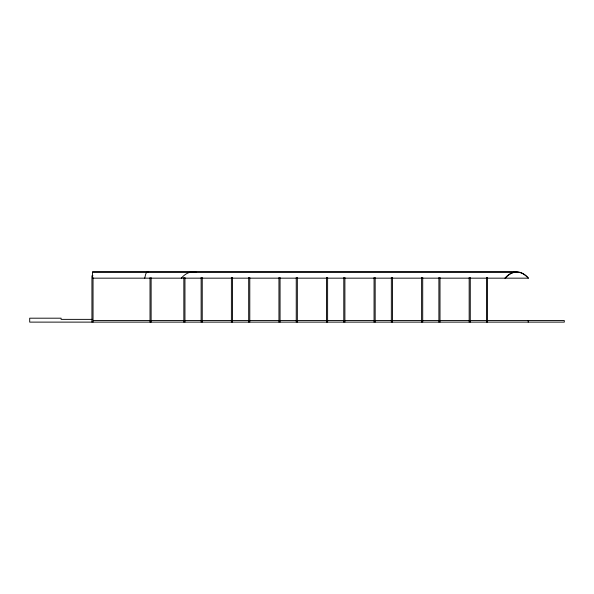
<?xml version="1.0" encoding="UTF-8"?>
<svg xmlns="http://www.w3.org/2000/svg" width="594" height="594" viewBox="0 0 594 594"><rect width="100%" height="100%" fill="white"/><g stroke="black" fill="none" stroke-linecap="round" stroke-linejoin="round"><path stroke-width="0.89" d="M144.698 278.163C145.359 276.566 145.493 271.25 148.262 272.126M147.082 272.312L148.262 272.349M505.212 278.163L506.838 276.492A56.415 25.616 -90 0 1 526.64 276.492L528.266 278.163M516.743 271.881L92.486 271.881L92.486 278.163L528.482 278.163A56.415 25.616 90 0 0 504.997 278.163M92.486 272.104L516.743 272.104M92.961 275.794L91.936 275.794L91.936 322.119M92.486 319.372L61.093 319.372L61.093 318.191L29.7 318.191L29.7 322.119L564.3 322.119L564.3 320.545L93.414 320.545M528.2 320.545L528.2 322.119M487.555 277.472L487.555 322.119M486.456 277.472L486.456 322.119M470.27 277.472L470.27 322.119M469.171 277.472L469.171 322.119M439.998 277.472L439.998 322.119M438.899 277.472L438.899 322.119M422.713 277.472L422.713 322.119M421.614 277.472L421.614 322.119M392.448 277.472L392.448 322.119M391.349 277.472L391.349 322.119M375.163 277.472L375.163 322.119M374.064 277.472L374.064 322.119M344.891 277.472L344.891 322.119M343.792 277.472L343.792 322.119M327.606 277.472L327.606 322.119M326.507 277.472L326.507 322.119M297.342 277.472L297.342 322.119M296.243 277.472L296.243 322.119M280.056 277.472L280.056 322.119M278.957 277.472L278.957 322.119M249.784 277.472L249.784 322.119M248.686 277.472L248.686 322.119M232.499 277.472L232.499 322.119M231.4 277.472L231.4 322.119M202.235 277.472L202.235 322.119M201.136 277.472L201.136 322.119M184.949 277.472L184.949 322.119M183.85 277.472L183.85 322.119M151.121 277.643L151.121 322.119M150.572 320.545L150.572 322.119M150.022 277.643L150.022 322.119M93.035 277.643L93.035 322.119M191.008 272.282A56.415 25.616 90 0 1 195.07 272.282M181.296 278.163A56.415 25.616 90 0 1 196.421 272.379"/></g></svg>
